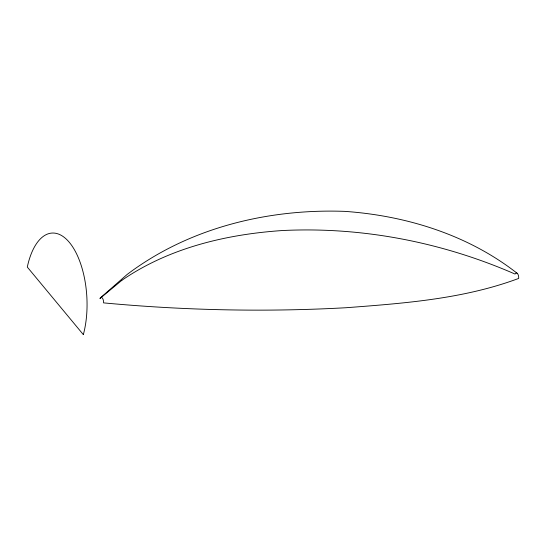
<?xml version="1.0" encoding="UTF-8"?>
<svg xmlns="http://www.w3.org/2000/svg" width="546" height="546" viewBox="0 0 546 546"><rect width="100%" height="100%" fill="white"/><g stroke="black" fill="none" stroke-linecap="round" stroke-linejoin="round"><path stroke-width="0.82" d="M100.341 297.904L127.129 274.467C189.012 227.682 268.257 208.579 344.963 211.377C406.408 215.725 468.086 234.876 517.021 273.184M121.847 280.31L99.932 298.519A4.416 2.088 86.6 0 1 102.368 298.075A4.416 2.088 86.6 0 1 103.542 302.873C184.098 310.401 265.199 312.189 345.993 307.732C404.149 303.323 463.595 298.996 518.693 278.426A4.416 2.088 86.6 0 0 517.519 273.635A4.416 2.088 86.6 0 0 515.083 274.072C442.001 242.151 361.725 226.529 281.989 230.562C225.791 234.391 168.81 248.048 121.847 280.31M83.333 334.623L27.3 267.069A65.349 30.945 86.6 0 1 69.438 242.479A65.349 30.945 86.6 0 1 83.333 334.623"/></g></svg>
